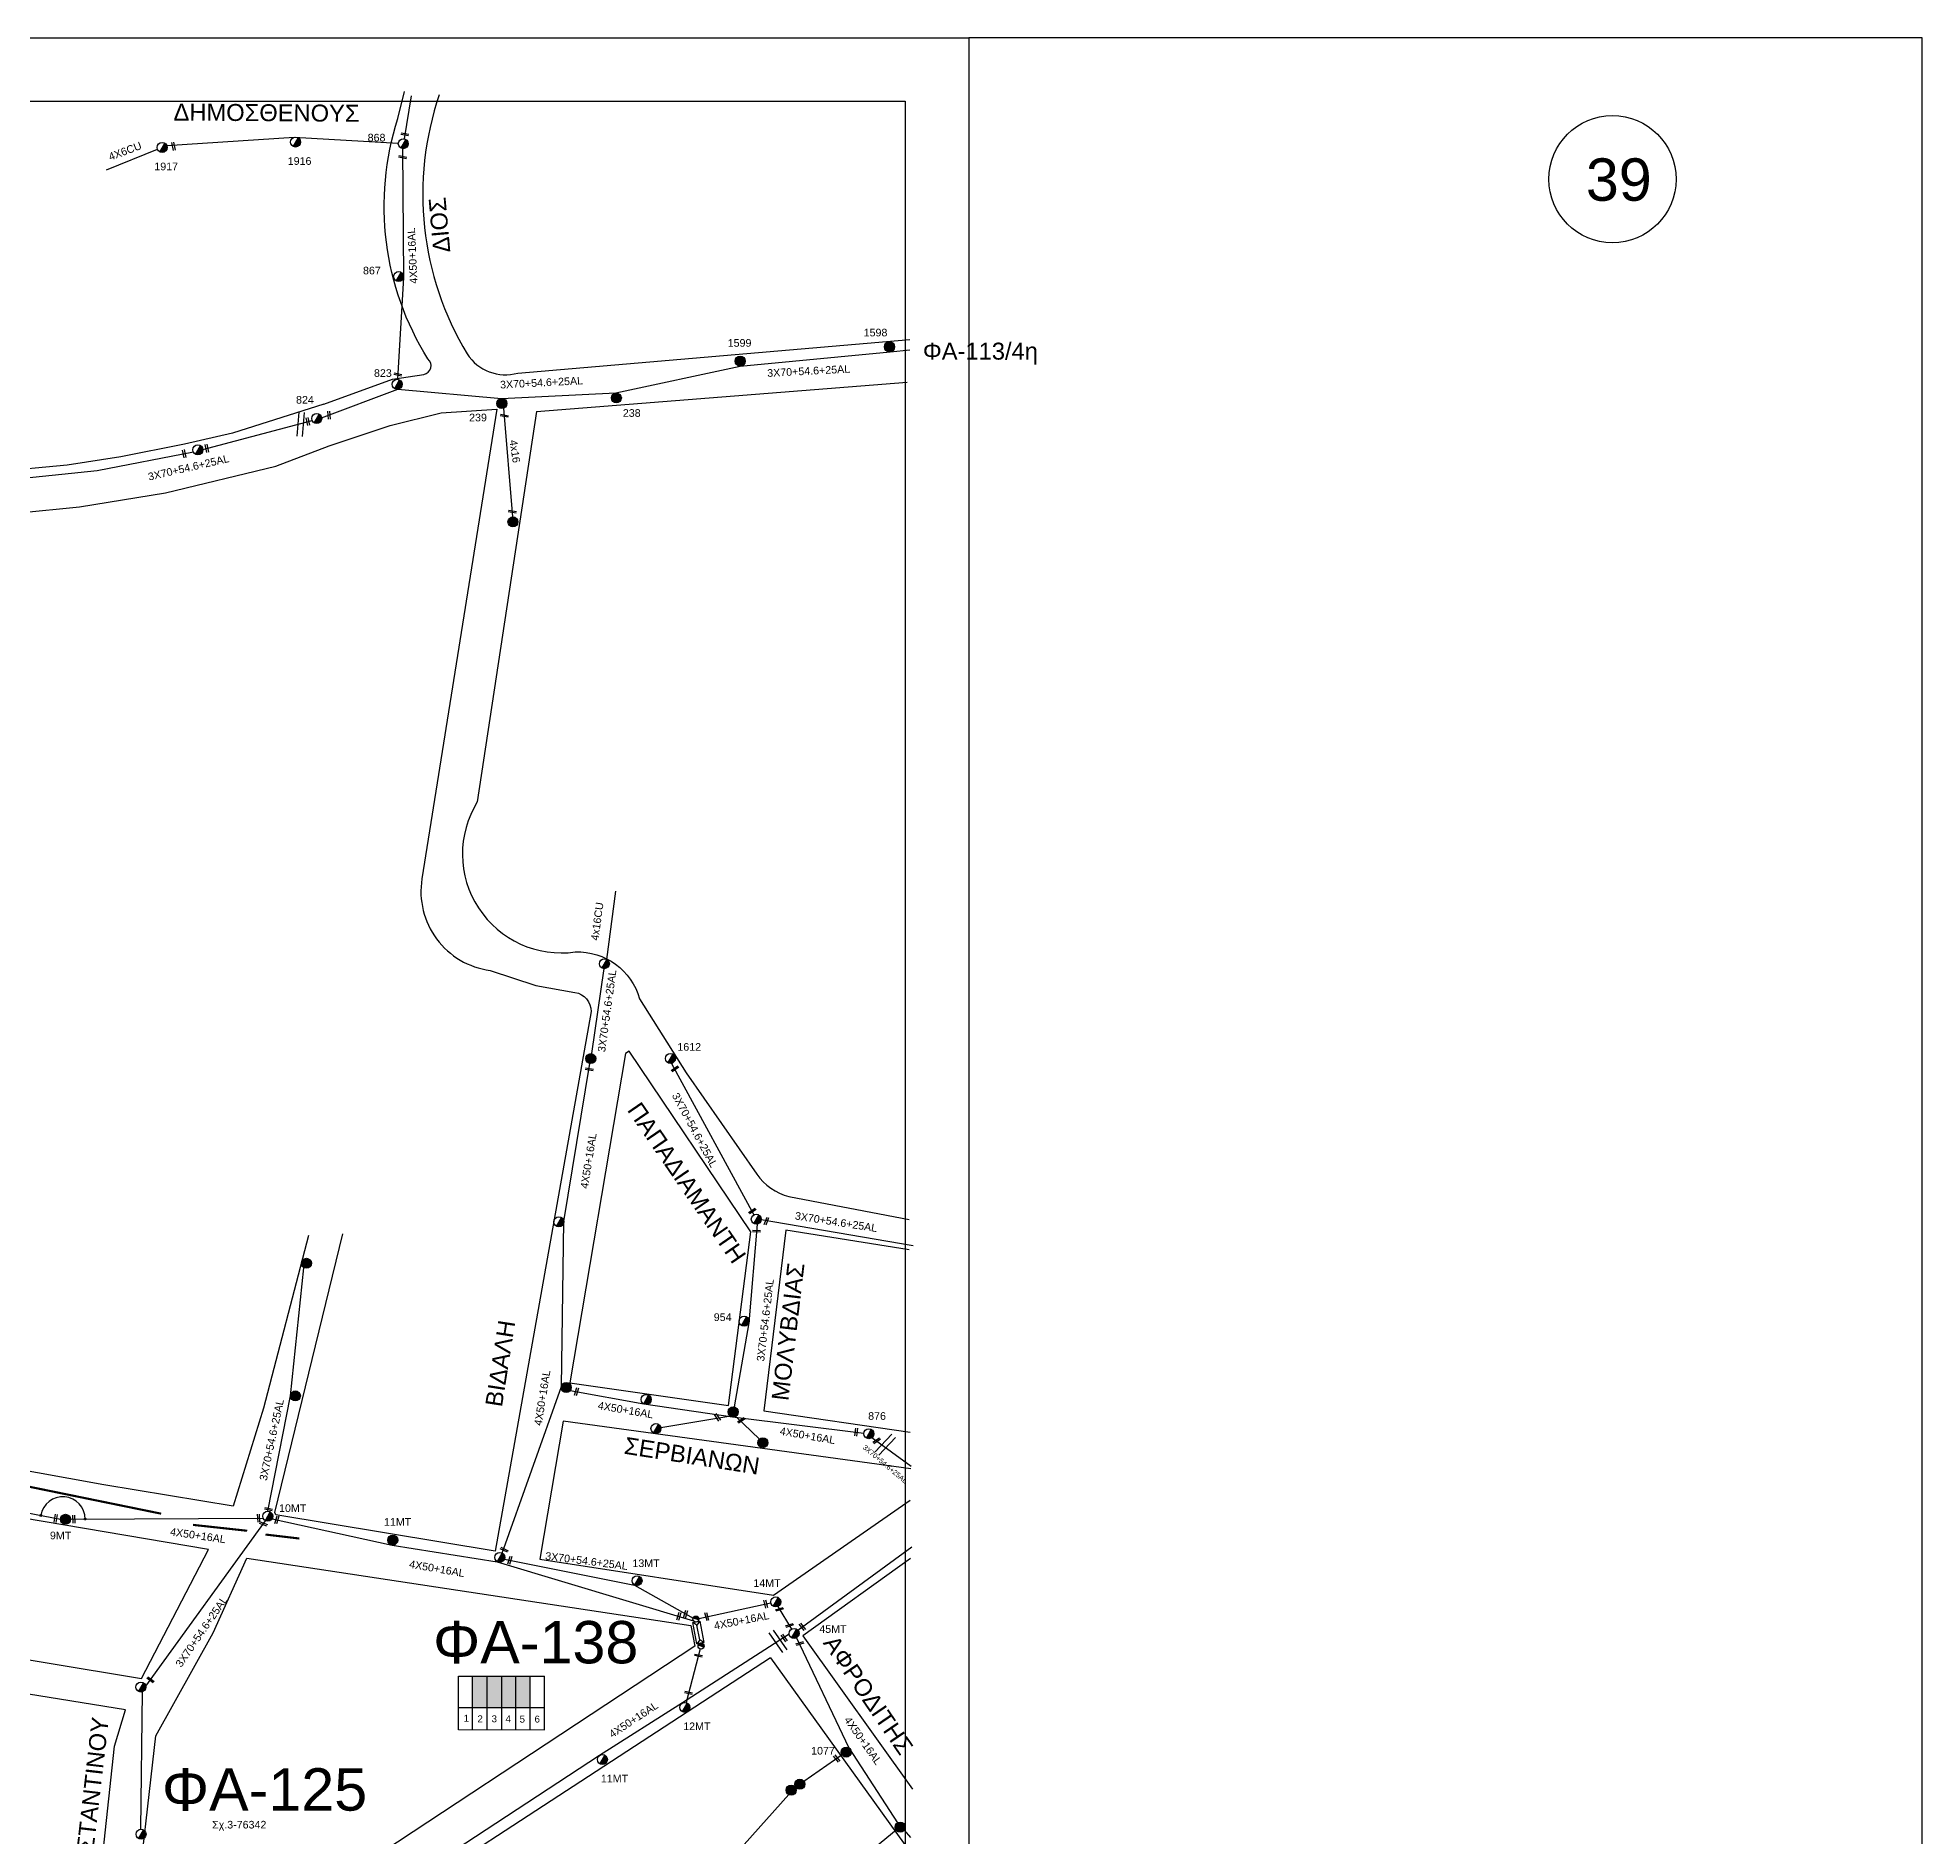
# Model space of a CAD drawing. Header units: millimetres. Extents: x 1113 to 5794, y 757 to 3537.
# Drawn here: x 2935 to 3379.4, y 1359.5 to 1783.7 of the extents above; entities that cross this region are included whole.
import ezdxf

# ---------------------------------------------------------------- set-up
doc = ezdxf.new("R2010")
doc.units = ezdxf.units.MM
doc.linetypes.add('DASHED', pattern=[19.05, 12.7, -6.35])
for name, color, linetype in [('Pillar OTE', 7, 'Continuous'), ('Άγνωστα', 7, 'Continuous'), ('Γέφυρες Εναέριου Δικτύου', 7, 'Continuous'), ('Γυμνά εναέρια ΧΤ και ΦΟΠ (3Φ)   4x50+16AL', 7, 'Continuous'), ('Εναέρια παροχή ΧΤ 4x16', 7, 'SYN_LINE'), ('Επιγραφές - Σχήματα', 7, 'Continuous'), ('Καλώδια ΧΤ   3x150+50AL', 7, 'DASHED'), ('Μηχανική τομή', 7, 'Continuous'), ('Στύλος Ξύλινος', 7, 'Continuous'), ('Στύλος Ξύλινος @ 1', 7, 'Continuous'), ('Στύλος ΦΜ', 7, 'Continuous'), ('Στύλος ΦΜ @ 1', 7, 'Continuous'), ('Συνδέσεις', 7, 'Continuous'), ('Συνεστραμμένα ΧΤ   3x70+54.6+25 AL', 7, 'SYN_LINE'), ('Τομή', 7, 'Continuous'), ('Υποσταθμός εναέριος 2 στύλων', 7, 'Continuous'), ('Υποσταθμός πόλεως', 7, 'Continuous'), ('Υπόβαθρο ΔΕΗ', 7, 'Continuous')]:
    doc.layers.add(name, color=color, linetype=linetype)
doc.styles.get("Standard").update_dxf_attribs({"font": 'arial.ttf'})
doc.linetypes.add('SYN_LINE', pattern='A,0.5,-0.0001,["/\\/\\/\\/",Standard,S=0.1,R=0,X=0,Y=-0.05],-0.25', length=0.7501)

# ---------------------------------------------------------------- blocks, each defined once
blk = doc.blocks.new('ΥΠΑΡΧΩΝ ΤΣΙΜΕΝΤΕΝΙΟΣ ΣΤΥΛΟΣ')
at = {"layer": 'Στύλος ΦΜ'}
blk.add_hatch(color=7, dxfattribs=at).paths.add_polyline_path([(-1.29, -2.28, 0.574793), (2.62, 0, 0.268822), (1.3, 2.27)])
at = {"layer": 'Στύλος ΦΜ', "color": 7}
blk.add_line((-1.29, -2.28), (1.3, 2.27), dxfattribs=at)
blk.add_circle((0, 0), 2.62, dxfattribs=at)
at = {"layer": 'Στύλος ΦΜ', "flags": 4}
for tag, p in [('ΑΡΙΘΜΟΣ', (-4.68, 8.05)), ('ΤΥΠΟΣ', (-4.91, 3.03))]:
    blk.add_attdef(tag, p, '', height=4, dxfattribs=at)
blk = doc.blocks.new('ΥΠΑΡΧΩΝ ΞΥΛΙΝΟΣ ΣΤΥΛΟΣ')
at = {"layer": 'Στύλος Ξύλινος'}
h = blk.add_hatch(color=7, dxfattribs=at)
h.paths.add_polyline_path([(-2.62, 0, 0.270008), (-1.29, -2.28), (1.3, 2.27, 0.576266)])
h.paths.add_polyline_path([(-1.29, -2.28, 0.574793), (2.62, 0, 0.268822), (1.3, 2.27)])
at = {"layer": 'Στύλος Ξύλινος', "color": 7}
blk.add_line((-1.29, -2.28), (1.3, 2.27), dxfattribs=at)
blk.add_circle((0, 0), 2.62, dxfattribs=at)
at = {"layer": 'Στύλος Ξύλινος', "flags": 4}
for tag, p in [('ΑΡΙΘΜΟΣ', (-4.91, 8.6)), ('ΤΥΠΟΣ', (-4.85, 3.39))]:
    blk.add_attdef(tag, p, '', height=4, dxfattribs=at)
blk = doc.blocks.new('ΜΗΧΑΝΙΚΗ ΤΟΜΗ')
at = {"layer": 'Μηχανική τομή', "ltscale": 40}
for p, q in [((-1.89, 0.78), (1.89, 0.78)), ((1.89, 0), (-1.89, 0))]:
    blk.add_line(p, q, dxfattribs=at)
blk = doc.blocks.new('ΤΟΜΗ')
at = {"layer": 'Τομή', "ltscale": 40}
for p, q in [((-5.68, 0), (5.68, 0)), ((5.68, -2.33), (-5.68, -2.33))]:
    blk.add_line(p, q, dxfattribs=at)
blk = doc.blocks.new('_ΣΥΝΔΕΣΗ')
at = {"layer": 'Συνδέσεις', "linetype": 'SYN_LINE', "ltscale": 40}
blk.add_hatch(color=256, dxfattribs=at).paths.add_polyline_path([(0.5, -0.01, 1), (-0.5, -0.01, 1)])
at = {"layer": 'Συνδέσεις'}
blk.add_circle((0, -0.01), 0.5, dxfattribs=at)
blk = doc.blocks.new('ΥΠΟΣΤΑΘΜΟΣ ΕΝΑΕΡΙΟΣ ΕΠΙ 2 ΣΤΥΛΩΝ')
at = {"layer": 'Υποσταθμός εναέριος 2 στύλων', "linetype": 'Continuous'}
for points in [[(-12, -2.1, 0.574793), (-8.5, -0.1, 0.268822), (-9.6, 2)], [(9.7, -2.1, 0.574793), (13.2, -0.1, 0.268822), (12, 1.9)]]:
    blk.add_hatch(color=256, dxfattribs=at).paths.add_polyline_path(points)
for p, q in [((-12, -2.1), (-9.6, 2)), ((9.7, -2.1), (12, 1.9))]:
    blk.add_line(p, q, dxfattribs=at)
for centre in [(-10.8, -0.1), (10.8, -0.1)]:
    blk.add_circle(centre, 2.36, dxfattribs=at)
at = {"layer": 'Υποσταθμός πόλεως', "linetype": 'Continuous', "ltscale": 40}
blk.add_lwpolyline([(-8.6, 2.8), (8.6, 2.8), (8.6, -2.8), (-8.6, -2.8)], close=True, dxfattribs=at)
for points in [[(-5.8, 0), (-8.6, 2.8)], [(-8.6, -2.8), (-5.8, 0)], [(-5.8, 0), (5.8, 0)], [(5.8, 0), (8.6, 2.8)], [(8.6, -2.8), (5.8, 0)]]:
    blk.add_lwpolyline(points, dxfattribs=at)
at = {"layer": 'Υποσταθμός εναέριος 2 στύλων', "ltscale": 40, "flags": 1}
for tag, p in [('ΜΕΤΑΣΧΗΜΑΤΙΣΜΟΣ', (14.1, 2.5)), ('ΙΣΧΥΣ', (14.1, -0.3)), ('ΑΡΙΘΜΟΣ', (14.2, -3))]:
    blk.add_attdef(tag, p, '', height=1.8, dxfattribs=at)

msp = doc.modelspace()

# ---------------------------------------------------------------- hatches: boundary and pattern name
at = {"layer": 'Υπόβαθρο ΔΕΗ', "linetype": 'Continuous', "lineweight": 30, "ltscale": 0.2}
h = msp.add_hatch(color=27, dxfattribs=at)
h.dxf.hatch_style = 1
h.paths.add_polyline_path([(3040.95, 1397.25), (3037.51, 1397.25), (3037.51, 1389.89), (3040.95, 1389.89)])
h = msp.add_hatch(color=2, dxfattribs=at)
h.dxf.hatch_style = 1
h.paths.add_polyline_path([(3040.95, 1389.89), (3044.39, 1389.88), (3044.39, 1397.25), (3040.95, 1397.25)])
h = msp.add_hatch(color=85, dxfattribs=at)
h.dxf.hatch_style = 1
h.paths.add_polyline_path([(3047.69, 1397.25), (3044.39, 1397.25), (3044.39, 1389.88), (3047.69, 1389.88)])
h = msp.add_hatch(color=6, dxfattribs=at)
h.dxf.hatch_style = 1
h.paths.add_polyline_path([(3047.69, 1389.88), (3051.07, 1389.88), (3051.07, 1397.25), (3047.69, 1397.25)])

# ---------------------------------------------------------------- linework, layer by layer
at = {"layer": 'Pillar OTE', "ltscale": 40}
for points in [[(3034.18, 1384.61), (3034.18, 1397.25), (3054.47, 1397.25)], [(3037.51, 1384.61), (3037.51, 1397.25)], [(3040.95, 1384.6), (3040.95, 1397.25)], [(3044.39, 1384.6), (3044.39, 1397.25)], [(3047.69, 1384.6), (3047.69, 1397.25)], [(3051.07, 1384.59), (3051.07, 1397.25)], [(3054.47, 1384.71), (3054.47, 1397.25)], [(3034.18, 1389.89), (3054.47, 1389.87)], [(3054.47, 1384.58), (3054.47, 1384.58), (3034.18, 1384.61)], [(3054.47, 1384.59), (3054.47, 1384.71)]]:
    msp.add_lwpolyline(points, dxfattribs=at)
at = {"layer": 'Άγνωστα', "color": 133, "linetype": 'SYN_LINE', "lineweight": -3, "ltscale": 20}
msp.add_lwpolyline([(2965.42, 1758.28), (2995.47, 1760.25), (3020.01, 1758.87)], dxfattribs=at)
at = {"layer": 'Άγνωστα', "color": 133, "linetype": 'SYN_LINE', "lineweight": -3, "ltscale": 10}
msp.add_lwpolyline([(2951.22, 1752.57), (2963.24, 1757.4)], dxfattribs=at)
at = {"layer": 'Γέφυρες Εναέριου Δικτύου', "lineweight": -3}
msp.add_arc((2940.9, 1434.33), 5.28, 0.1164, 170.5123, dxfattribs=at)
at = {"layer": 'Γυμνά εναέρια ΧΤ και ΦΟΠ (3Φ)   4x50+16AL', "color": 133, "linetype": 'Continuous', "lineweight": -3, "ltscale": 0.2}
for points in [[(3023.06, 1770.03), (3021.37, 1759.89)], [(3020.99, 1757.57), (3021.24, 1727.14), (3019.8, 1703.16)]]:
    msp.add_lwpolyline(points, dxfattribs=at)
at = {"layer": 'Γυμνά εναέρια ΧΤ και ΦΟΠ (3Φ)   4x50+16AL', "color": 85, "linetype": 'Continuous', "lineweight": -3, "ltscale": 0.2}
for points in [[(3044.52, 1426.33), (3058.46, 1465.63), (3059.05, 1504.54), (3065.19, 1541.78)], [(3060.53, 1464.63), (3077.87, 1461.52), (3098.81, 1458.45), (3129.79, 1454.62)]]:
    msp.add_lwpolyline(points, dxfattribs=at)
at = {"layer": 'Γυμνά εναέρια ΧΤ και ΦΟΠ (3Φ)   4x50+16AL', "color": 30, "lineweight": -3}
for points in [[(2896.58, 1442.74), (2940.34, 1434.3)], [(2942.7, 1434.32), (2988, 1434.55)]]:
    msp.add_lwpolyline(points, dxfattribs=at)
at = {"layer": 'Γυμνά εναέρια ΧΤ και ΦΟΠ (3Φ)   4x50+16AL', "color": 2, "linetype": 'Continuous', "lineweight": -3, "ltscale": 0.2}
msp.add_lwpolyline([(2990.26, 1434.42), (3018.52, 1428.22), (3043.35, 1424.29), (3089.59, 1410.37)], dxfattribs=at)
at = {"layer": 'Γυμνά εναέρια ΧΤ και ΦΟΠ (3Φ)   4x50+16AL', "color": 6, "lineweight": -3}
msp.add_lwpolyline([(3114.22, 1408.13), (3141.12, 1427.76)], dxfattribs=at)
at = {"layer": 'Γυμνά εναέρια ΧΤ και ΦΟΠ (3Φ)   4x50+16AL', "color": 6, "linetype": 'Continuous', "lineweight": -3, "ltscale": 0.2}
for points in [[(3090.85, 1410.92), (3107.86, 1414.56)], [(3109.53, 1413.75), (3112.73, 1408.37)], [(3113.93, 1406.35), (3126.22, 1380.4), (3137.71, 1362.67)], [(3139.27, 1360.94), (3140.79, 1359.2)]]:
    msp.add_lwpolyline(points, dxfattribs=at)
at = {"layer": 'Γυμνά εναέρια ΧΤ και ΦΟΠ (3Φ)   4x50+16AL', "color": 27, "lineweight": -3}
for points in [[(3112.17, 1407.2), (3087.04, 1390.99), (3067.48, 1378.6), (3038.18, 1359.37), (3004.69, 1337.44), (2968.19, 1313.11)], [(3091.21, 1403.72), (3087.86, 1391.07)]]:
    msp.add_lwpolyline(points, dxfattribs=at)
at = {"layer": 'Εναέρια παροχή ΧΤ 4x16', "color": 133, "linetype": 'Continuous', "lineweight": -3, "ltscale": 0.2}
msp.add_lwpolyline([(3044.8, 1696.33), (3046.95, 1670.71)], dxfattribs=at)
at = {"layer": 'Εναέρια παροχή ΧΤ 4x16', "color": 85, "lineweight": -3, "ltscale": 20}
msp.add_lwpolyline([(3069.19, 1566.35), (3071.28, 1582.46)], dxfattribs=at)
at = {"layer": 'Εναέρια παροχή ΧΤ 4x16', "color": 6, "lineweight": -3, "ltscale": 20}
msp.add_lwpolyline([(3112.07, 1369.38), (3096.33, 1351.72), (3084.57, 1335.79), (3074.38, 1324.42)], dxfattribs=at)
at = {"layer": 'Επιγραφές - Σχήματα', "lineweight": -3}
for points in [[(1112.77, 1783.73), (3154.51, 1783.73), (3154.51, 757.28), (1112.77, 757.28)], [(1127.77, 1768.73), (3139.51, 1768.73), (3139.51, 772.28), (1127.77, 772.28)]]:
    msp.add_lwpolyline(points, close=True, dxfattribs=at)
at = {"layer": 'Επιγραφές - Σχήματα', "lineweight": -3, "ltscale": 10}
msp.add_lwpolyline([(3154.51, 757.28), (3379.38, 757.28), (3379.38, 1783.73), (3154.51, 1783.73)], dxfattribs=at)
at = {"layer": 'Επιγραφές - Σχήματα', "lineweight": -3, "ltscale": 0.2}
msp.add_circle((3306.31, 1750.36), 15, dxfattribs=at)
at = {"layer": 'Συνεστραμμένα ΧΤ   3x70+54.6+25 AL', "color": 133, "lineweight": -3, "ltscale": 20}
msp.add_lwpolyline([(3001.93, 1694.11), (3019.89, 1700.81), (3044.34, 1698.63), (3071.29, 1699.93), (3100.62, 1706.27), (3135.98, 1709.65), (3140.65, 1710.1)], dxfattribs=at)
at = {"layer": 'Συνεστραμμένα ΧΤ   3x70+54.6+25 AL', "color": 1, "lineweight": -3, "ltscale": 20}
for points in [[(2973.92, 1686.62), (2999.67, 1693.47)], [(2927.74, 1679.45), (2948.98, 1681.62), (2971.68, 1686.03)]]:
    msp.add_lwpolyline(points, dxfattribs=at)
at = {"layer": 'Συνεστραμμένα ΧΤ   3x70+54.6+25 AL', "color": 85, "lineweight": -3, "ltscale": 20}
for points in [[(3068.44, 1564.16), (3065.55, 1544.11)], [(3084.39, 1541.82), (3103.86, 1506.08)], [(3104.63, 1503.89), (3102.65, 1480.62), (3099.17, 1460.78)], [(3105.6, 1504.97), (3141.4, 1498.86)], [(3098.39, 1458.59), (3081.93, 1455.88)], [(3045.04, 1424.9), (3075.72, 1418.78), (3089.5, 1411)]]:
    msp.add_lwpolyline(points, dxfattribs=at)
at = {"layer": 'Συνεστραμμένα ΧΤ   3x70+54.6+25 AL', "color": 30, "lineweight": -3, "ltscale": 20}
for points in [[(2994.55, 1463.43), (2997.76, 1493.63)], [(2989.26, 1436.18), (2994.55, 1463.43)], [(2960.47, 1394.96), (2988.71, 1433.94)], [(2959.29, 1361.17), (2959.7, 1393.61)]]:
    msp.add_lwpolyline(points, dxfattribs=at)
at = {"layer": 'Συνεστραμμένα ΧΤ   3x70+54.6+25 AL', "color": 4, "lineweight": -3, "ltscale": 10}
msp.add_lwpolyline([(3099.55, 1458.59), (3105.14, 1453.17)], dxfattribs=at)
at = {"layer": 'Συνεστραμμένα ΧΤ   3x70+54.6+25 AL', "color": 6, "lineweight": -3, "ltscale": 10}
for points in [[(3131.67, 1453.54), (3140.94, 1446.78)], [(3124.67, 1378.7), (3115.66, 1372.47)]]:
    msp.add_lwpolyline(points, dxfattribs=at)
at = {"layer": 'Συνεστραμμένα ΧΤ   3x70+54.6+25 AL', "color": 6, "lineweight": -3, "ltscale": 20}
msp.add_lwpolyline([(3137.44, 1360.94), (3115.64, 1343.04)], dxfattribs=at)
at = {"layer": 'Υπόβαθρο ΔΕΗ', "lineweight": -3, "ltscale": 0.2}
for points in [[(3002.48, 1697.32), (3018.64, 1703.19), (3026.02, 1704.33, 0.655745), (3026.97, 1707.95, -0.21909), (3019.88, 1764.64), (3021.44, 1771.01)], [(3029.66, 1770.29, 0.221202), (3036.24, 1709.14, 0.325886), (3048.17, 1704.61), (3140.64, 1712.52)], [(3003.73, 1687.46), (3018.08, 1692.28), (3030.09, 1695.26), (3043.26, 1696.15), (3025.57, 1585.35, 0.42152), (3041.64, 1563.74), (3052.44, 1560.18), (3061.67, 1558.57, -0.36229), (3065.5, 1554.05), (3042.83, 1426.76), (2991.09, 1435.37)], [(3052.58, 1695.56), (3038.64, 1603.51, 0.635861), (3061.73, 1568.1, -0.348374), (3076.88, 1557.04), (3087.91, 1539.56), (3104.55, 1515.67, 0.178452), (3112.1, 1510.41), (3140.45, 1505)]]:
    msp.add_lwpolyline(points, format="xyb", dxfattribs=at)
for points in [[(3052.58, 1695.56), (3139.98, 1702.5)], [(3074.46, 1544.67), (3073.58, 1544.11), (3060.45, 1466.49), (3097.87, 1461.12), (3103.17, 1502.08), (3074.46, 1544.67)], [(3140.47, 1497.86), (3111.42, 1502.46), (3106.17, 1459.83), (3140.72, 1454.8)], [(3140.88, 1446.17), (3058.87, 1457.41), (3053.4, 1424.86), (3108.48, 1416.36), (3140.74, 1438.76)], [(3140.82, 1425.03), (3115.38, 1406.81), (3141.22, 1370.66)], [(3107.77, 1401.59), (2975.61, 1315.46), (3005.57, 1279.18), (2999.62, 1273.98)], [(3107.77, 1401.59), (3140.91, 1355.48)]]:
    msp.add_lwpolyline(points, dxfattribs=at)
at = {"layer": 'Υπόβαθρο ΔΕΗ', "lineweight": -3}
for points in [[(3002.48, 1697.32), (2980.9, 1690.47), (2969.62, 1687.89), (2954.6, 1684.91), (2941.94, 1682.89), (2925.12, 1681.35)], [(2998.79, 1501.21), (2988.19, 1460.49), (2981.08, 1437.39), (2950.59, 1442.39), (2902.67, 1451.05), (2841.5, 1456.97), (2813.99, 1459.5), (2821.6, 1514.93), (2823.43, 1526.84), (2830.28, 1573.98), (2835.02, 1606.98), (2845.07, 1671.3), (2858.84, 1669.71), (2872.01, 1669.7), (2886.37, 1670.72), (2900.57, 1671.37), (2914.77, 1671.1), (2930.58, 1671.64), (2944.86, 1673.05), (2965.11, 1676.4), (2991.14, 1682.67), (3003.73, 1687.46)], [(2991.09, 1435.37), (2991.09, 1435.37), (2990.91, 1435.88), (3006.94, 1501.64)], [(2892.18, 1407.89), (2959.43, 1396.75), (2975.22, 1427.13), (2897.22, 1440.4), (2892.18, 1407.89)]]:
    msp.add_lwpolyline(points, dxfattribs=at)
msp.add_lwpolyline([(2842.2, 1375.68), (2848.17, 1415.01), (2881.64, 1409.91), (2886.46, 1441.29), (2807.36, 1449.54), (2756.08, 1454.13), (2713.29, 1457.77), (2659.95, 1462.15, 0.486899), (2658.92, 1461.04), (2659.61, 1448.71), (2659.05, 1426.56), (2657.83, 1390.49), (2656.99, 1357.04), (2656.76, 1347.26), (2707.16, 1343.79), (2778.75, 1337.27), (2810.78, 1334.82), (2880.24, 1328.06), (2946.67, 1320.87), (2953.07, 1380.76), (2955.7, 1389.33), (2883.58, 1401), (2855.92, 1405.53), (2851.13, 1374.06)], format="xyb", dxfattribs=at)
at = {"layer": 'Υπόβαθρο ΔΕΗ', "color": 85, "lineweight": -3, "const_width": 0.5}
for points in [[(2889.28, 1448.12), (2927.19, 1443.15), (2964.08, 1435.61)], [(2971.59, 1432.97), (2984.37, 1431.58)], [(2988.68, 1430.69), (2996.67, 1429.75)]]:
    msp.add_lwpolyline(points, dxfattribs=at)
at = {"layer": 'Υπόβαθρο ΔΕΗ', "lineweight": -3}
msp.add_lwpolyline([(2991.88, 1339.72), (2968.84, 1325.56), (2963.44, 1322.35), (2959.06, 1319.84), (2956.03, 1322), (2957.85, 1339.63), (2962.81, 1383.18), (2976.33, 1407.51), (2984.25, 1425.13), (3089, 1409.2), (3089.93, 1404.37)], close=True, dxfattribs=at)

# ---------------------------------------------------------------- block references
at = {"layer": 'Μηχανική τομή', "lineweight": -3}
for p, xscale, yscale, zscale, rotation in [((3021.59, 1761.14), 0.5000000000003161, 0.5000000000003161, 0.5000000000003161, 169.1285552528091), ((2967.21, 1758.14), 0.4999999999991747, 0.4999999999991747, 0.4999999999991747, 102.1455428497513), ((3021.08, 1755.73), 0.5000000000003161, 0.5000000000003161, 0.5000000000003161, 169.1285552528091), ((3019.93, 1704.48), 0.5000000000003161, 0.5000000000003161, 0.5000000000003161, 169.1285552528091), ((2998.87, 1693.26), 0.4999999999992226, 0.4999999999992226, 0.4999999999992226, 102.1455428497767), ((3003.84, 1694.71), 0.500000000000316, 0.500000000000316, 0.500000000000316, 95.20237759529063), ((3045.04, 1694.76), 0.5000000000003161, 0.5000000000003161, 0.5000000000003161, 169.1285552528091), ((2969.69, 1685.64), 0.4999999999992226, 0.4999999999992226, 0.4999999999992226, 102.1455428497767), ((2975.05, 1686.92), 0.4999999999992226, 0.4999999999992226, 0.4999999999992226, 102.1455428497767), ((3046.93, 1672.13), 0.5000000000003161, 0.5000000000003161, 0.5000000000003161, 169.1285552528091), ((3065.1, 1540.59), 0.5000000000003161, 0.5000000000003161, 0.5000000000003161, 169.1285552528091), ((3085.12, 1540.69), 0.5000000000003161, 0.5000000000003161, 0.5000000000003161, 213.3097112848785), ((3103.39, 1507.15), 0.5000000000003161, 0.5000000000003161, 0.5000000000003161, 213.3097112848785), ((3104.5, 1502.45), 0.500000000000316, 0.500000000000316, 0.500000000000316, 177.0423347787747), ((3106.63, 1504.67), 0.5000000000003161, 0.5000000000003161, 0.5000000000003161, 249.2360749478185), ((3061.82, 1464.44), 0.5000000000003161, 0.5000000000003161, 0.5000000000003161, 253.251193842248), ((3095.1, 1458.23), 0.5000000000003161, 0.5000000000003161, 0.5000000000003161, 303.7047918007393), ((3100.77, 1457.8), 0.5000000000003161, 0.5000000000003161, 0.5000000000003161, 213.3097112848785), ((3127.75, 1454.87), 0.5000000000003161, 0.5000000000003161, 0.5000000000003161, 263.127320279266), ((3132.7, 1452.96), 0.5000000000003161, 0.5000000000003161, 0.5000000000003161, 213.3097112848785), ((2939.38, 1434.49), 0.5000000000000873, 0.5000000000000873, 0.5000000000000873, 80.61725564988257), ((2987.25, 1434.55), 0.50000000000011, 0.50000000000011, 0.50000000000011, 93.83230936424313), ((2989.43, 1436.87), 0.5000000000000011, 0.5000000000000011, 0.5000000000000011, 169.2267575413241), ((2943.69, 1434.33), 0.50000000000011, 0.50000000000011, 0.50000000000011, 93.83230936424313), ((2988.29, 1433.35), 0.5000000000000078, 0.5000000000000078, 0.5000000000000078, 159.5780835524827), ((2991.55, 1434.11), 0.5000000000000409, 0.5000000000000409, 0.5000000000000409, 72.39380380682631), ((3045.06, 1427.27), 0.500000000000316, 0.500000000000316, 0.500000000000316, 153.8304996935231), ((3046.13, 1424.68), 0.5000000000003161, 0.5000000000003161, 0.5000000000003161, 253.251193842248), ((3106.46, 1414.26), 0.5000000000003161, 0.5000000000003161, 0.5000000000003161, 284.8299343663778), ((3109.96, 1412.86), 0.5000000000003161, 0.5000000000003161, 0.5000000000003161, 17.19204889623828), ((3085.97, 1411.46), 0.5000000000003161, 0.5000000000003161, 0.5000000000003161, 253.251193842248), ((3087.55, 1411.94), 0.5000000000003161, 0.5000000000003161, 0.5000000000003161, 253.251193842248), ((3092.56, 1411.28), 0.5000000000003161, 0.5000000000003161, 0.5000000000003161, 284.8299343663778), ((3112.32, 1409.08), 0.5000000000003161, 0.5000000000003161, 0.5000000000003161, 17.19204889623828), ((3115.12, 1408.79), 0.5000000000003161, 0.5000000000003161, 0.5000000000003161, 306.3522867313623), ((3110.82, 1406.18), 0.5000000000003161, 0.5000000000003161, 0.5000000000003161, 306.3522867313623), ((3114.73, 1404.78), 0.5000000000003161, 0.5000000000003161, 0.5000000000003161, 17.19204889623828), ((3090.74, 1401.94), 0.5000000000003161, 0.5000000000003161, 0.5000000000003161, 348.786159291821), ((2961.66, 1396.59), 0.500000000000022, 0.500000000000022, 0.500000000000022, 143.1904294087122), ((3088.41, 1393.16), 0.5000000000003161, 0.5000000000003161, 0.5000000000003161, 348.786159291821), ((3123.55, 1377.96), 0.5000000000003161, 0.5000000000003161, 0.5000000000003161, 128.5949342818421)]:
    msp.add_blockref('ΜΗΧΑΝΙΚΗ ΤΟΜΗ', p, dxfattribs=dict(at, xscale=xscale, yscale=yscale, zscale=zscale, rotation=rotation))
at = {"layer": 'Στύλος Ξύλινος @ 1', "lineweight": -3, "ltscale": 40}
ref = msp.add_blockref('ΥΠΑΡΧΩΝ ΞΥΛΙΝΟΣ ΣΤΥΛΟΣ', (3100.61, 1707.45), dxfattribs=dict(at, xscale=0.4499999999998181, yscale=0.4499999999998181, zscale=0.4499999999998181))
ref.add_attrib('ΑΡΙΘΜΟΣ', '1599', (3097.68, 1710.84), dxfattribs={"layer": 'Στύλος Ξύλινος', "height": 1.8, "flags": 4})
ref = msp.add_blockref('ΥΠΑΡΧΩΝ ΞΥΛΙΝΟΣ ΣΤΥΛΟΣ', (3135.84, 1710.82), dxfattribs=dict(at, xscale=0.4499999999998181, yscale=0.4499999999998181, zscale=0.4499999999998181))
ref.add_attrib('ΑΡΙΘΜΟΣ', '1598', (3129.74, 1713.28), dxfattribs={"layer": 'Στύλος Ξύλινος', "height": 1.8, "flags": 4})
ref = msp.add_blockref('ΥΠΑΡΧΩΝ ΞΥΛΙΝΟΣ ΣΤΥΛΟΣ', (3044.44, 1697.45), dxfattribs=dict(at, xscale=0.4499999999998181, yscale=0.4499999999998181, zscale=0.4499999999998181))
ref.add_attrib('ΑΡΙΘΜΟΣ', '239', (3036.7, 1693.24), dxfattribs={"layer": 'Στύλος Ξύλινος', "height": 1.8, "flags": 4})
ref = msp.add_blockref('ΥΠΑΡΧΩΝ ΞΥΛΙΝΟΣ ΣΤΥΛΟΣ', (3071.43, 1698.76), dxfattribs=dict(at, xscale=0.4499999999998181, yscale=0.4499999999998181, zscale=0.4499999999998181))
ref.add_attrib('ΑΡΙΘΜΟΣ', '238', (3072.95, 1694.31), dxfattribs={"layer": 'Στύλος Ξύλινος', "height": 1.8, "flags": 4})
at = {"layer": 'Στύλος Ξύλινος @ 1', "lineweight": -3, "ltscale": 40, "xscale": 0.4499999999998181, "yscale": 0.4499999999998181, "zscale": 0.4499999999998181}
for p in [(3047.05, 1669.53), (3065.39, 1542.94), (2998.34, 1494.66), (3059.61, 1465.37), (2995.73, 1463.38), (3098.97, 1459.62), (3105.98, 1452.35), (3112.65, 1370.4), (3114.69, 1371.8), (3138.35, 1361.68)]:
    msp.add_blockref('ΥΠΑΡΧΩΝ ΞΥΛΙΝΟΣ ΣΤΥΛΟΣ', p, dxfattribs=at)
at = {"layer": 'Στύλος Ξύλινος @ 1', "lineweight": -3, "ltscale": 40}
ref = msp.add_blockref('ΥΠΑΡΧΩΝ ΞΥΛΙΝΟΣ ΣΤΥΛΟΣ', (2941.52, 1434.28), dxfattribs=dict(at, xscale=0.4499999999998181, yscale=0.4499999999998181, zscale=0.4499999999998181))
ref.add_attrib('ΤΥΠΟΣ', '9MT', (2937.86, 1429.57), dxfattribs={"layer": 'Στύλος Ξύλινος', "height": 1.8, "flags": 4})
ref = msp.add_blockref('ΥΠΑΡΧΩΝ ΞΥΛΙΝΟΣ ΣΤΥΛΟΣ', (3018.69, 1429.38), dxfattribs=dict(at, xscale=0.4499999999998181, yscale=0.4499999999998181, zscale=0.4499999999998181))
ref.add_attrib('ΑΡΙΘΜΟΣ', '11MT', (3016.63, 1432.76), dxfattribs={"layer": 'Στύλος Ξύλινος', "height": 1.8, "flags": 4})
ref = msp.add_blockref('ΥΠΑΡΧΩΝ ΞΥΛΙΝΟΣ ΣΤΥΛΟΣ', (3125.63, 1379.38), dxfattribs=dict(at, xscale=0.4499999999998181, yscale=0.4499999999998181, zscale=0.4499999999998181))
ref.add_attrib('ΑΡΙΘΜΟΣ', '1077', (3117.35, 1378.8), dxfattribs={"layer": 'Στύλος Ξύλινος', "height": 1.8, "flags": 4})
at = {"layer": 'Στύλος ΦΜ @ 1', "lineweight": -3, "ltscale": 40}
ref = msp.add_blockref('ΥΠΑΡΧΩΝ ΤΣΙΜΕΝΤΕΝΙΟΣ ΣΤΥΛΟΣ', (2995.78, 1759.12), dxfattribs=dict(at, xscale=0.4499999999998181, yscale=0.4499999999998181, zscale=0.4499999999998181))
ref.add_attrib('ΤΥΠΟΣ', '1916', (2993.93, 1753.74), dxfattribs={"layer": 'Στύλος ΦΜ', "height": 1.8, "flags": 4})
ref = msp.add_blockref('ΥΠΑΡΧΩΝ ΤΣΙΜΕΝΤΕΝΙΟΣ ΣΤΥΛΟΣ', (3021.18, 1758.73), dxfattribs=dict(at, xscale=0.4499999999998181, yscale=0.4499999999998181, zscale=0.4499999999998181))
ref.add_attrib('ΑΡΙΘΜΟΣ', '868', (3012.78, 1759.26), dxfattribs={"layer": 'Στύλος ΦΜ', "height": 1.8, "flags": 4})
ref = msp.add_blockref('ΥΠΑΡΧΩΝ ΤΣΙΜΕΝΤΕΝΙΟΣ ΣΤΥΛΟΣ', (2964.33, 1757.84), dxfattribs=dict(at, xscale=0.4499999999998181, yscale=0.4499999999998181, zscale=0.4499999999998181))
ref.add_attrib('ΤΥΠΟΣ', '1917', (2962.47, 1752.46), dxfattribs={"layer": 'Στύλος ΦΜ', "height": 1.8, "flags": 4})
ref = msp.add_blockref('ΥΠΑΡΧΩΝ ΤΣΙΜΕΝΤΕΝΙΟΣ ΣΤΥΛΟΣ', (3020.08, 1727.39), dxfattribs=dict(at, xscale=0.4499999999998181, yscale=0.4499999999998181, zscale=0.4499999999998181))
ref.add_attrib('ΑΡΙΘΜΟΣ', '867', (3011.68, 1727.91), dxfattribs={"layer": 'Στύλος ΦΜ', "height": 1.8, "flags": 4})
ref = msp.add_blockref('ΥΠΑΡΧΩΝ ΤΣΙΜΕΝΤΕΝΙΟΣ ΣΤΥΛΟΣ', (3019.73, 1701.98), dxfattribs=dict(at, xscale=0.4499999999998181, yscale=0.4499999999998181, zscale=0.4499999999998181))
ref.add_attrib('ΑΡΙΘΜΟΣ', '823', (3014.27, 1703.73), dxfattribs={"layer": 'Στύλος ΦΜ', "height": 1.8, "flags": 4})
ref = msp.add_blockref('ΥΠΑΡΧΩΝ ΤΣΙΜΕΝΤΕΝΙΟΣ ΣΤΥΛΟΣ', (3000.76, 1693.91), dxfattribs=dict(at, xscale=0.4499999999998181, yscale=0.4499999999998181, zscale=0.4499999999998181))
ref.add_attrib('ΤΥΠΟΣ', '824', (2995.89, 1697.42), dxfattribs={"layer": 'Στύλος ΦΜ', "height": 1.8, "flags": 4})
at = {"layer": 'Στύλος ΦΜ @ 1', "lineweight": -3, "ltscale": 40, "xscale": 0.4499999999998181, "yscale": 0.4499999999998181, "zscale": 0.4499999999998181}
for p in [(2972.75, 1686.53), (3068.6, 1565.32), (3057.87, 1504.45), (3104.42, 1505.05), (3078.45, 1462.54), (3080.77, 1455.69), (3043.93, 1425.31), (2959.31, 1394.72), (2959.34, 1360)]:
    msp.add_blockref('ΥΠΑΡΧΩΝ ΤΣΙΜΕΝΤΕΝΙΟΣ ΣΤΥΛΟΣ', p, dxfattribs=at)
at = {"layer": 'Στύλος ΦΜ @ 1', "lineweight": -3, "ltscale": 40}
ref = msp.add_blockref('ΥΠΑΡΧΩΝ ΤΣΙΜΕΝΤΕΝΙΟΣ ΣΤΥΛΟΣ', (3084.17, 1542.98), dxfattribs=dict(at, xscale=0.4499999999998181, yscale=0.4499999999998181, zscale=0.4499999999998181))
ref.add_attrib('ΑΡΙΘΜΟΣ', '1612', (3085.81, 1544.8), dxfattribs={"layer": 'Στύλος ΦΜ', "height": 1.8, "flags": 4})
ref = msp.add_blockref('ΥΠΑΡΧΩΝ ΤΣΙΜΕΝΤΕΝΙΟΣ ΣΤΥΛΟΣ', (3101.54, 1481.02), dxfattribs=dict(at, xscale=0.4499999999998181, yscale=0.4499999999998181, zscale=0.4499999999998181))
ref.add_attrib('ΑΡΙΘΜΟΣ', '954', (3094.39, 1481.06), dxfattribs={"layer": 'Στύλος ΦΜ', "height": 1.8, "flags": 4})
ref = msp.add_blockref('ΥΠΑΡΧΩΝ ΤΣΙΜΕΝΤΕΝΙΟΣ ΣΤΥΛΟΣ', (3130.96, 1454.48), dxfattribs=dict(at, xscale=0.4499999999998181, yscale=0.4499999999998181, zscale=0.4499999999998181))
ref.add_attrib('ΑΡΙΘΜΟΣ', '876', (3130.8, 1457.75), dxfattribs={"layer": 'Στύλος ΦΜ', "height": 1.8, "flags": 4})
ref = msp.add_blockref('ΥΠΑΡΧΩΝ ΤΣΙΜΕΝΤΕΝΙΟΣ ΣΤΥΛΟΣ', (2989.23, 1435), dxfattribs=dict(at, xscale=0.4499999999998181, yscale=0.4499999999998181, zscale=0.4499999999998181))
ref.add_attrib('ΤΥΠΟΣ', '10MT', (2991.89, 1436.01), dxfattribs={"layer": 'Στύλος ΦΜ', "height": 1.8, "flags": 4})
ref = msp.add_blockref('ΥΠΑΡΧΩΝ ΤΣΙΜΕΝΤΕΝΙΟΣ ΣΤΥΛΟΣ', (3076.3, 1419.8), dxfattribs=dict(at, xscale=0.4499999999998181, yscale=0.4499999999998181, zscale=0.4499999999998181))
ref.add_attrib('ΑΡΙΘΜΟΣ', '13MT', (3075.21, 1423.03), dxfattribs={"layer": 'Στύλος ΦΜ', "height": 1.8, "flags": 4})
ref = msp.add_blockref('ΥΠΑΡΧΩΝ ΤΣΙΜΕΝΤΕΝΙΟΣ ΣΤΥΛΟΣ', (3109.01, 1414.81), dxfattribs=dict(at, xscale=0.4499999999998181, yscale=0.4499999999998181, zscale=0.4499999999998181))
ref.add_attrib('ΑΡΙΘΜΟΣ', '14MT', (3103.73, 1418.34), dxfattribs={"layer": 'Στύλος ΦΜ', "height": 1.8, "flags": 4})
ref = msp.add_blockref('ΥΠΑΡΧΩΝ ΤΣΙΜΕΝΤΕΝΙΟΣ ΣΤΥΛΟΣ', (3113.33, 1407.36), dxfattribs=dict(at, xscale=0.4499999999998181, yscale=0.4499999999998181, zscale=0.4499999999998181))
ref.add_attrib('ΑΡΙΘΜΟΣ', '45MT', (3119.28, 1407.5), dxfattribs={"layer": 'Στύλος ΦΜ', "height": 1.8, "flags": 4})
ref = msp.add_blockref('ΥΠΑΡΧΩΝ ΤΣΙΜΕΝΤΕΝΙΟΣ ΣΤΥΛΟΣ', (3087.56, 1389.93), dxfattribs=dict(at, xscale=0.4499999999998181, yscale=0.4499999999998181, zscale=0.4499999999998181))
ref.add_attrib('ΑΡΙΘΜΟΣ', '12MT', (3087.19, 1384.56), dxfattribs={"layer": 'Στύλος ΦΜ', "height": 1.8, "flags": 4})
ref = msp.add_blockref('ΥΠΑΡΧΩΝ ΤΣΙΜΕΝΤΕΝΙΟΣ ΣΤΥΛΟΣ', (3068.13, 1377.62), dxfattribs=dict(at, xscale=0.4499999999998181, yscale=0.4499999999998181, zscale=0.4499999999998181))
ref.add_attrib('ΑΡΙΘΜΟΣ', '11MT', (3067.77, 1372.24), dxfattribs={"layer": 'Στύλος ΦΜ', "height": 1.8, "flags": 4})
at = {"layer": 'Συνδέσεις', "lineweight": -3, "xscale": 0.4499999999998181, "yscale": 0.4499999999998181, "zscale": 0.4499999999998181}
for p in [(2935.7, 1435.21), (2946.18, 1434.35)]:
    msp.add_blockref('_ΣΥΝΔΕΣΗ', p, dxfattribs=at)
at = {"layer": 'Τομή', "lineweight": -3}
for p, xscale, yscale, zscale, rotation in [((2996.39, 1692.6), 0.5000000000000261, 0.5000000000000261, 0.5000000000000261, 84.94283576329939), ((3135.27, 1451.49), 0.5000000000000312, 0.5000000000000312, 0.5000000000000312, 226.762405815009), ((3110.01, 1405.85), 0.5000000000000312, 0.5000000000000312, 0.5000000000000312, 305.1517009446902)]:
    msp.add_blockref('ΤΟΜΗ', p, dxfattribs=dict(at, xscale=xscale, yscale=yscale, zscale=zscale, rotation=rotation))
at = {"layer": 'Υποσταθμός εναέριος 2 στύλων', "lineweight": -3, "xscale": 0.3, "yscale": 0.3, "zscale": 0.4999999999996894, "rotation": 100.9262674791742}
msp.add_blockref('ΥΠΟΣΤΑΘΜΟΣ ΕΝΑΕΡΙΟΣ ΕΠΙ 2 ΣΤΥΛΩΝ', (3090.76, 1407.57), dxfattribs=at)

# ---------------------------------------------------------------- texts
at = {"ltscale": 30, "char_height": 1.63, "width": 11.2573, "attachment_point": 1}
for s, insert in [('1', (3035.43, 1388.17)), ('2', (3038.67, 1388.04)), ('3', (3042, 1388.04)), ('4', (3045.3, 1388.04)), ('5', (3048.61, 1387.96)), ('6', (3052.13, 1387.98))]:
    msp.add_mtext(s, dxfattribs=dict(at, insert=insert))
at = {"layer": 'Άγνωστα', "color": 7, "lineweight": -3, "insert": (2951.46, 1756.39), "char_height": 1.8, "width": 168.3718, "attachment_point": 1, "rotation": 20.7291}
msp.add_mtext('4X6CU', dxfattribs=at)
at = {"layer": 'Γυμνά εναέρια ΧΤ και ΦΟΠ (3Φ)   4x50+16AL', "color": 7, "lineweight": -3, "char_height": 1.8, "width": 168.3718, "attachment_point": 1}
for insert, rotation in [((3022.73, 1725.66), 92.6008), ((3062.92, 1512.46), 80.9225), ((3052.02, 1456.55), 80.9225), ((3067.26, 1462.08), 350.2398), ((3110.15, 1456.03), 350.2398), ((2966.36, 1432.3), 351.8099), ((3022.77, 1424.66), 350.2398), ((3094.29, 1410.02), 11.0154), ((3069.46, 1384.14), 33.4761), ((3126.51, 1387.99), 305.2678)]:
    msp.add_mtext('4X50+16AL', dxfattribs=dict(at, insert=insert, rotation=rotation))
at = {"layer": 'Επιγραφές - Σχήματα', "color": 7, "lineweight": -3, "char_height": 4, "width": 168.3718, "attachment_point": 1}
for s, insert, rotation in [('ΔΗΜΟΣΘΕΝΟΥΣ', (2967.02, 1768.19), 359.6093), ('ΔΙΟΣ', (3028.29, 1732.83), 95.0493), ('ΠΑΠΑΔΙΑΜΑΝΤΗ', (3077.13, 1533.09), 304.4528), ('MOΛΥΒΔΙΑΣ', (3108, 1462.56), 83.2651), ('ΒΙΔΑΛΗ', (3040.48, 1461.23), 81.0883), ('ΣΕΡΒΙΑΝΩΝ', (3073.69, 1453.73), 351.0883), ('ΑΦΡΟΔΙΤΗΣ', (3123.34, 1407.37), 304.3935), ('ΠΑΠΑΚΩΝΣΤΑΝΤΙΝΟΥ', (2940.97, 1329.05), 83.3816)]:
    msp.add_mtext(s, dxfattribs=dict(at, insert=insert, rotation=rotation))
at = {"layer": 'Επιγραφές - Σχήματα', "lineweight": -3, "ltscale": 0.2, "insert": (3300.04, 1755.27), "char_height": 10, "width": 19.6719, "attachment_point": 1}
msp.add_mtext('39', dxfattribs=at)
at = {"layer": 'Επιγραφές - Σχήματα', "color": 7, "lineweight": -3, "width": 168.3718, "attachment_point": 1}
for s, insert, char_height in [('ΦΑ-113/4η', (3143.7, 1711.8), 4), ('ΦΑ-138', (3028.19, 1410.3), 10), ('ΦΑ-125', (2964.25, 1375.57), 10)]:
    msp.add_mtext(s, dxfattribs=dict(at, insert=insert, char_height=char_height))
at = {"layer": 'Καλώδια ΧΤ   3x150+50AL', "color": 7, "lineweight": -3, "insert": (2976.09, 1363.16), "char_height": 1.8, "width": 168.3718, "attachment_point": 1}
msp.add_mtext('Σχ.3-76342', dxfattribs=at)
at = {"layer": 'Συνεστραμμένα ΧΤ   3x70+54.6+25 AL', "color": 7, "lineweight": -3, "width": 168.3718, "attachment_point": 1}
for s, insert, char_height, rotation in [('3X70+54.6+25AL', (3043.95, 1702.77), 1.8, 2.9824), ('3X70+54.6+25AL', (3106.95, 1705.52), 1.8, 2.9824), ('4x16', (3048, 1689), 1.8, 278.5021), ('3X70+54.6+25AL', (2960.81, 1681.01), 1.8, 13.0703), ('4x16CU', (3065.39, 1570.93), 1.8, 82.1724), ('3X70+54.6+25AL', (3066.99, 1544.62), 1.8, 82.1724), ('3X70+54.6+25AL', (3086.04, 1535.12), 1.8, 298.4124), ('3X70+54.6+25AL', (3113.71, 1506.81), 1.8, 351.1834), ('3X70+54.6+25AL', (3104.49, 1471.65), 1.8, 83.2737), ('3X70+54.6+25AL', (2987.22, 1443.64), 1.8, 78.0056), ('3X70+54.6+25AL', (3130.2, 1451.96), 1.2, 319.9763), ('3X70+54.6+25AL', (3054.79, 1426.58), 1.8, 352.7793), ('3X70+54.6+25AL', (2967.33, 1400.23), 1.8, 55.5595)]:
    msp.add_mtext(s, dxfattribs=dict(at, insert=insert, char_height=char_height, rotation=rotation))

doc.saveas('drawing.dxf')
